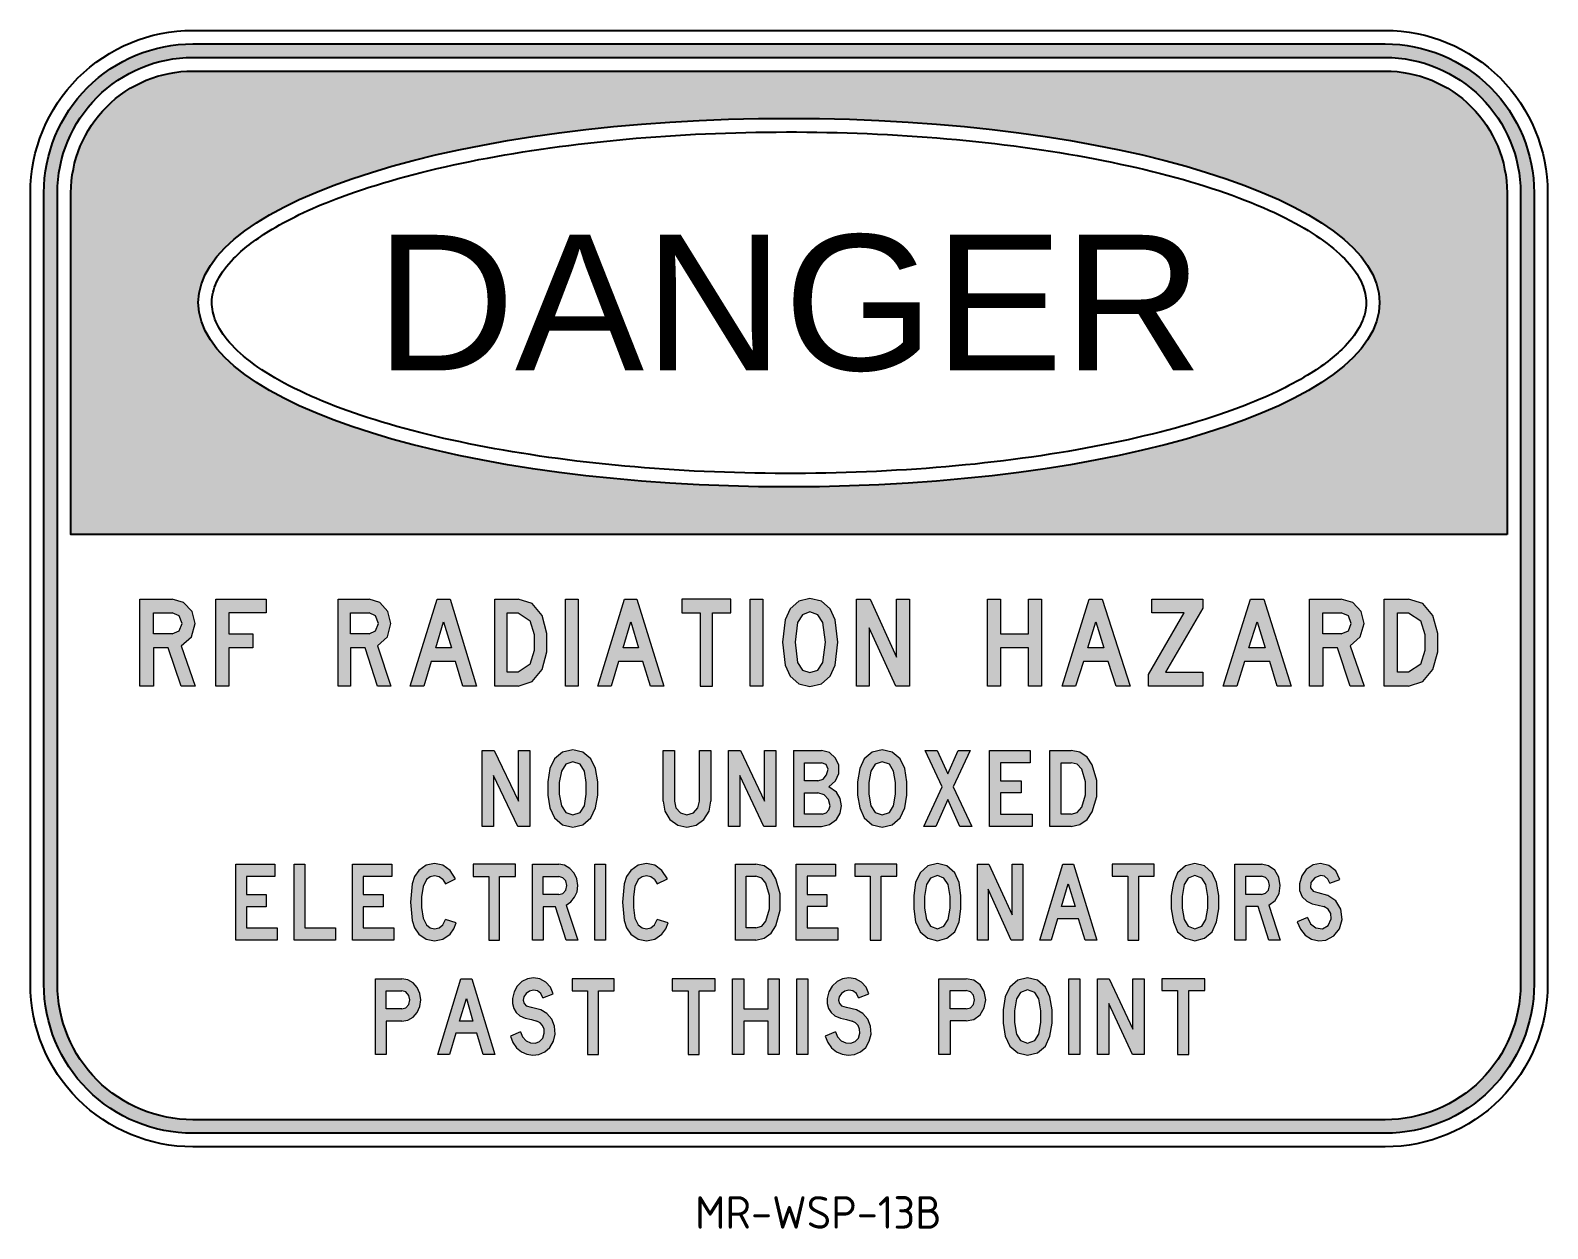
# Model space of a CAD drawing. Extents: x 117 to 257, y 154 to 264.
import ezdxf
from ezdxf.enums import TextEntityAlignment as Align

# ---------------------------------------------------------------- set-up
doc = ezdxf.new("R2010")
doc.units = 0
doc.layers.get('0').update_dxf_attribs({"linetype": 'CONTINUOUS'})
for name, color, linetype in [('L25', 1, 'CONTINUOUS'), ('L35', 3, 'CONTINUOUS'), ('T25', 1, 'CONTINUOUS')]:
    doc.layers.add(name, color=color, linetype=linetype)
doc.styles.add('ISO', font='iso3098b.shx')
doc.styles.add('SWISS721', font='swissko.ttf')

msp = doc.modelspace()

# ---------------------------------------------------------------- hatches: boundary and pattern name
at = {"layer": 'L25'}
h = msp.add_hatch(color=256, dxfattribs=at)
edge = h.paths.add_edge_path()
edge.add_line((242.05, 162.73), (132.05, 162.73))
edge.add_arc((132.05, 176.48), 13.75, 180, 270, ccw=False)
edge.add_line((118.3, 176.48), (118.3, 249.48))
edge.add_arc((132.05, 249.48), 13.75, 90, 180, ccw=False)
edge.add_line((132.05, 263.23), (242.05, 263.23))
edge.add_arc((242.05, 249.48), 13.75, 0, 90, ccw=False)
edge.add_line((255.8, 249.48), (255.8, 176.48))
edge.add_arc((242.05, 176.48), 13.75, 270, 360, ccw=False)
edge = h.paths.add_edge_path(flags=16)
edge.add_line((242.05, 163.98), (132.05, 163.98))
edge.add_arc((132.05, 176.48), 12.5, 180, 270, ccw=False)
edge.add_line((119.55, 176.48), (119.55, 249.48))
edge.add_arc((132.05, 249.48), 12.5, 90, 180, ccw=False)
edge.add_line((132.05, 261.98), (242.05, 261.98))
edge.add_arc((242.05, 249.48), 12.5, 0, 90, ccw=False)
edge.add_line((254.55, 249.48), (254.55, 176.48))
edge.add_arc((242.05, 176.48), 12.5, 270, 360, ccw=False)
h = msp.add_hatch(color=256, dxfattribs=at)
edge = h.paths.add_edge_path()
edge.add_ellipse((187.05, 239.36), major_axis=(54.5, 0), ratio=0.311927, start_angle=28.5596, end_angle=363.7431, ccw=False)
edge.add_line((234.92, 247.48), (251.01, 256.28))
edge.add_arc((242.05, 249.48), 11.25, 37.1713, 90)
edge.add_line((242.05, 260.73), (132.05, 260.73))
edge.add_arc((132.05, 249.48), 11.25, 90, 180)
edge.add_line((120.8, 249.48), (120.8, 217.98))
edge.add_line((120.8, 217.98), (253.3, 217.98))
edge.add_line((253.3, 217.98), (253.3, 246.63))
edge.add_line((253.3, 246.63), (241.43, 240.47))
edge = h.paths.add_edge_path(flags=17)
edge.add_arc((242.05, 249.48), 11.25, 0, 37.1713)
edge.add_line((251.01, 256.28), (234.92, 247.48))
edge.add_ellipse((187.05, 239.36), major_axis=(54.5, 0), ratio=0.311927, start_angle=3.7431, end_angle=28.5596, ccw=False)
edge.add_line((241.43, 240.47), (253.3, 246.63))
edge.add_line((253.3, 246.63), (253.3, 249.48))
h = msp.add_hatch(color=256, dxfattribs=at)
h.paths.add_polyline_path([(231, 207.52), (229.48, 207.52), (230.26, 209.91)], flags=16)
h.paths.add_polyline_path([(227.1, 203.99), (229.62, 212.02), (230.86, 212.02), (233.38, 203.99), (232.1, 203.99), (231.41, 206.24), (229.07, 206.24), (228.38, 203.99)])
h.paths.add_polyline_path([(220.54, 212.02), (225.22, 212.02), (225.22, 211.19), (221.78, 205.28), (225.22, 205.28), (225.22, 203.99), (220.22, 203.99), (220.22, 205.05), (223.52, 210.73), (220.54, 210.73)])
h.paths.add_polyline_path([(216.09, 207.52), (214.62, 207.52), (215.36, 209.91)], flags=16)
h.paths.add_polyline_path([(212.24, 203.99), (214.76, 212.02), (215.95, 212.02), (218.52, 203.99), (217.24, 203.99), (216.5, 206.24), (214.21, 206.24), (213.48, 203.99)])
h.paths.add_polyline_path([(205.36, 212.02), (206.55, 212.02), (206.55, 208.81), (209.16, 208.81), (209.16, 212.02), (210.36, 212.02), (210.36, 203.99), (209.16, 203.99), (209.16, 207.52), (206.55, 207.52), (206.55, 203.99), (205.36, 203.99)])
h.paths.add_polyline_path([(193.29, 212.02), (194.53, 212.02), (196.96, 206.65), (196.96, 212.02), (198.16, 212.02), (198.16, 203.99), (196.92, 203.99), (194.44, 209.36), (194.44, 203.99), (193.29, 203.99)])
h.paths.add_polyline_path([(183.48, 212.02), (184.63, 212.02), (184.63, 203.99), (183.48, 203.99)])
h.paths.add_polyline_path([(177.15, 212.02), (177.15, 210.73), (178.85, 210.73), (178.85, 203.99), (179.99, 203.99), (179.99, 210.73), (181.69, 210.73), (181.69, 212.02)])
h.paths.add_polyline_path([(173.16, 207.52), (171.74, 207.52), (172.47, 209.91)], flags=16)
h.paths.add_polyline_path([(169.4, 203.99), (171.88, 212.02), (173.02, 212.02), (175.5, 203.99), (174.26, 203.99), (173.57, 206.24), (171.33, 206.24), (170.64, 203.99)])
h.paths.add_polyline_path([(166.42, 212.02), (167.61, 212.02), (167.61, 203.99), (166.42, 203.99)])
h.paths.add_polyline_path([(155.92, 207.52), (154.45, 207.52), (155.18, 209.91)], flags=16)
h.paths.add_polyline_path([(152.11, 203.99), (154.59, 212.02), (155.78, 212.02), (158.21, 203.99), (156.97, 203.99), (156.28, 206.24), (154.03, 206.24), (153.35, 203.99)])
h.paths.add_polyline_path([(134.18, 212.02), (138.81, 212.02), (138.81, 210.73), (135.37, 210.73), (135.37, 208.81), (137.57, 208.81), (137.57, 207.52), (135.37, 207.52), (135.37, 203.99), (134.18, 203.99)])
h.paths.add_polyline_path([(245.35, 206.01), (244.2, 205.28), (243.2, 205.28), (243.2, 210.73), (244.2, 210.73), (245.35, 210), (245.76, 208.72), (245.76, 207.29)], flags=16)
h.paths.add_polyline_path([(244.2, 203.99), (241.96, 203.99), (241.96, 212.02), (244.2, 212.02), (245.53, 211.61), (246.45, 210.5), (246.91, 208.85), (246.91, 207.16), (246.45, 205.51), (245.53, 204.4)])
h.paths.add_polyline_path([(238.01, 208.81), (236.32, 208.81), (236.32, 210.73), (238.01, 210.73), (238.66, 210.46), (238.93, 209.77), (238.66, 209.08)], flags=16)
h.paths.add_polyline_path([(238.84, 207.71), (240.12, 203.99), (238.84, 203.99), (237.65, 207.52), (236.32, 207.52), (236.32, 203.99), (235.08, 203.99), (235.08, 212.02), (238.01, 212.02), (239.07, 211.7), (239.85, 210.87), (240.12, 209.77), (239.76, 208.53)])
h.paths.add_polyline_path([(188.98, 210.83), (188.3, 210.55), (187.84, 209.86), (187.61, 208.03), (187.84, 206.15), (188.3, 205.46), (188.98, 205.23), (189.72, 205.46), (190.18, 206.15), (190.41, 208.03), (190.18, 209.86), (189.72, 210.55)], flags=16)
h.paths.add_polyline_path([(188.98, 212.06), (187.97, 211.83), (187.15, 211.1), (186.69, 210.09), (186.46, 208.03), (186.69, 205.92), (187.15, 204.91), (187.97, 204.18), (188.98, 203.95), (190.04, 204.18), (190.86, 204.91), (191.32, 205.92), (191.55, 208.03), (191.32, 210.09), (190.86, 211.1), (190.04, 211.83)])
h.paths.add_polyline_path([(163.16, 206.01), (162.06, 205.28), (161.05, 205.28), (161.05, 210.73), (162.06, 210.73), (163.16, 210), (163.57, 208.72), (163.57, 207.29)], flags=16)
h.paths.add_polyline_path([(162.06, 203.99), (159.91, 203.99), (159.91, 212.02), (162.06, 212.02), (163.35, 211.61), (164.26, 210.5), (164.72, 208.85), (164.72, 207.16), (164.26, 205.51), (163.35, 204.4)])
h.paths.add_polyline_path([(148.3, 208.81), (146.6, 208.81), (146.6, 210.73), (148.3, 210.73), (148.9, 210.46), (149.17, 209.77), (148.9, 209.08)], flags=16)
h.paths.add_polyline_path([(149.08, 207.71), (150.32, 203.99), (149.08, 203.99), (147.93, 207.52), (146.6, 207.52), (146.6, 203.99), (145.46, 203.99), (145.46, 212.02), (148.3, 212.02), (149.31, 211.7), (150.04, 210.87), (150.32, 209.77), (150, 208.53)])
h.paths.add_polyline_path([(130.14, 208.81), (128.4, 208.81), (128.4, 210.73), (130.14, 210.73), (130.78, 210.46), (131.06, 209.77), (130.78, 209.08)], flags=16)
h.paths.add_polyline_path([(130.96, 207.71), (132.25, 203.99), (130.96, 203.99), (129.77, 207.52), (128.4, 207.52), (128.4, 203.99), (127.16, 203.99), (127.16, 212.02), (130.14, 212.02), (131.19, 211.7), (131.97, 210.87), (132.25, 209.77), (131.93, 208.53)])
h = msp.add_hatch(color=256, dxfattribs=at)
h.paths.add_polyline_path([(169.4, 195.16), (169.2, 196.37), (168.78, 197.28), (168.03, 197.89), (167.46, 198.03), (166.75, 198.03), (166.16, 197.89), (165.41, 197.28), (164.99, 196.37), (164.8, 195.16), (164.8, 193.93), (164.99, 192.74), (165.41, 191.84), (166.16, 191.2), (166.85, 191.04), (167.36, 191.04), (168.03, 191.2), (168.78, 191.84), (169.2, 192.74), (169.4, 193.93)])
h.paths.add_polyline_path([(165.85, 194.02), (165.85, 195.1), (166.05, 196.15), (166.45, 196.77), (167.11, 196.99), (167.77, 196.77), (168.17, 196.15), (168.34, 195.1), (168.34, 194.02), (168.17, 192.94), (167.77, 192.34), (167.11, 192.1), (166.45, 192.34), (166.05, 192.94)], flags=16)
h.paths.add_polyline_path([(163.14, 198.03), (162.09, 198.03), (162.09, 193.36), (159.85, 198.03), (158.74, 198.03), (158.74, 191.04), (159.77, 191.04), (159.77, 195.73), (162.02, 191.04), (163.14, 191.04)])
h = msp.add_hatch(color=256, dxfattribs=at)
h.paths.add_polyline_path([(181.47, 198.05), (182.57, 198.05), (184.79, 193.36), (184.79, 198.05), (185.83, 198.05), (185.83, 191.04), (184.73, 191.04), (182.5, 195.73), (182.5, 191.04), (181.47, 191.04)])
h.paths.add_polyline_path([(199.61, 198.05), (200.71, 198.05), (201.7, 195.89), (202.67, 198.05), (203.77, 198.05), (202.21, 194.7), (203.91, 191.04), (202.81, 191.04), (201.7, 193.51), (200.6, 191.04), (199.48, 191.04), (201.18, 194.7)])
h.paths.add_polyline_path([(205.54, 198.05), (209.3, 198.05), (209.3, 196.92), (206.57, 196.92), (206.57, 195.25), (208.47, 195.25), (208.47, 194.13), (206.57, 194.13), (206.57, 192.17), (209.5, 192.17), (209.5, 191.04), (205.54, 191.04)])
h.paths.add_polyline_path([(175.43, 193.36), (175.43, 198.05), (176.47, 198.05), (176.47, 193.36), (176.62, 192.74), (177.04, 192.28), (177.63, 192.1), (178.23, 192.28), (178.65, 192.74), (178.8, 193.36), (178.8, 198.05), (179.84, 198.05), (179.84, 193.36), (179.68, 192.45), (179.2, 191.68), (178.47, 191.15), (177.63, 190.98), (176.78, 191.15), (176.07, 191.68), (175.59, 192.45)])
h.paths.add_polyline_path([(195.65, 196.99), (195.01, 196.77), (194.61, 196.15), (194.42, 195.1), (194.42, 194.02), (194.61, 192.94), (195.01, 192.34), (195.65, 192.1), (196.31, 192.34), (196.68, 192.94), (196.88, 194.02), (196.88, 195.1), (196.68, 196.15), (196.31, 196.77)], flags=16)
h.paths.add_polyline_path([(195.65, 198.11), (194.72, 197.89), (194, 197.28), (193.58, 196.37), (193.38, 195.16), (193.38, 193.93), (193.58, 192.74), (194, 191.84), (194.72, 191.2), (195.65, 190.98), (196.57, 191.2), (197.32, 191.84), (197.74, 192.74), (197.92, 193.93), (197.92, 195.16), (197.74, 196.37), (197.32, 197.28), (196.57, 197.89)])
h.paths.add_polyline_path([(190.12, 192.17), (188.49, 192.17), (188.49, 194.13), (189.72, 194.13), (190.28, 193.97), (190.69, 193.53), (190.85, 192.94), (190.74, 192.56), (190.47, 192.28)], flags=16)
h.paths.add_polyline_path([(189.72, 195.25), (188.49, 195.25), (188.49, 196.92), (190.05, 196.92), (190.47, 196.75), (190.65, 196.31), (190.52, 195.8), (190.19, 195.4)], flags=16)
h.paths.add_polyline_path([(187.46, 198.05), (187.46, 191.04), (190.05, 191.04), (190.8, 191.22), (191.42, 191.68), (191.77, 192.25), (191.88, 192.94), (191.77, 193.62), (191.42, 194.19), (190.72, 194.7), (191.35, 195.25), (191.64, 195.93), (191.64, 196.68), (191.35, 197.34), (190.78, 197.87), (190.05, 198.05)])
h.paths.add_polyline_path([(213.09, 192.17), (212.17, 192.17), (212.17, 196.92), (213.09, 196.92), (213.64, 196.77), (214.06, 196.31), (214.41, 195.16), (214.41, 193.95), (214.06, 192.81), (213.64, 192.34)], flags=16)
h.paths.add_polyline_path([(213.09, 191.04), (211.13, 191.04), (211.13, 198.05), (213.09, 198.05), (213.88, 197.89), (214.57, 197.43), (215.03, 196.73), (215.45, 195.29), (215.45, 193.8), (215.03, 192.39), (214.57, 191.68), (213.88, 191.22)])
h = msp.add_hatch(color=256, dxfattribs=at)
h.paths.add_polyline_path([(169.12, 187.55), (170.13, 187.55), (170.13, 180.55), (169.12, 180.55)])
h.paths.add_polyline_path([(157.92, 187.55), (157.92, 186.43), (159.36, 186.43), (159.36, 180.55), (160.35, 180.55), (160.35, 186.43), (161.81, 186.43), (161.81, 187.55)])
h.paths.add_polyline_path([(173.89, 187.62), (173.12, 187.46), (172.45, 186.98), (172.05, 186.42), (171.83, 185.73), (171.68, 184.04), (171.83, 182.37), (172.05, 181.68), (172.45, 181.1), (173.12, 180.64), (173.89, 180.48), (174.66, 180.64), (175.33, 181.1), (175.68, 181.59), (175.89, 182.16), (174.9, 182.44), (174.65, 181.95), (174.3, 181.7), (173.89, 181.59), (173.49, 181.7), (173.13, 181.95), (172.82, 182.57), (172.69, 183.55), (172.69, 184.55), (172.82, 185.51), (173.13, 186.15), (173.49, 186.4), (173.89, 186.49), (174.3, 186.4), (174.65, 186.15), (174.9, 185.73), (175.83, 186.22), (175.33, 186.98), (174.66, 187.46)])
h.paths.add_polyline_path([(165.81, 184.75), (164.37, 184.75), (164.37, 186.43), (165.81, 186.43), (166.19, 186.31), (166.47, 186.02), (166.56, 185.59), (166.47, 185.17), (166.19, 184.86)], flags=16)
h.paths.add_polyline_path([(166.5, 183.78), (167.57, 180.55), (166.5, 180.55), (165.5, 183.63), (164.37, 183.63), (164.37, 180.55), (163.37, 180.55), (163.37, 187.55), (165.81, 187.55), (166.35, 187.46), (166.84, 187.17), (167.22, 186.74), (167.48, 186.19), (167.57, 185.59), (167.49, 185.02), (167.27, 184.5), (166.93, 184.07)])
h.paths.add_polyline_path([(154.34, 186.49), (153.94, 186.4), (153.6, 186.15), (153.29, 185.51), (153.14, 184.55), (153.14, 183.55), (153.29, 182.57), (153.6, 181.95), (153.94, 181.7), (154.34, 181.59), (154.76, 181.7), (155.1, 181.95), (155.35, 182.44), (156.35, 182.16), (156.14, 181.59), (155.78, 181.1), (155.11, 180.64), (154.34, 180.48), (153.57, 180.64), (152.9, 181.1), (152.5, 181.68), (152.28, 182.37), (152.13, 184.04), (152.28, 185.73), (152.5, 186.42), (152.9, 186.98), (153.57, 187.46), (154.34, 187.62), (155.11, 187.46), (155.78, 186.98), (156.29, 186.22), (155.35, 185.73), (155.1, 186.15), (154.76, 186.4)])
h = msp.add_hatch(color=256, dxfattribs=at)
h.paths.add_polyline_path([(146.77, 187.55), (150.39, 187.55), (150.39, 186.43), (147.77, 186.43), (147.77, 184.75), (149.59, 184.75), (149.59, 183.63), (147.77, 183.63), (147.77, 181.67), (150.59, 181.67), (150.59, 180.55), (146.77, 180.55)])
h.paths.add_polyline_path([(141.38, 187.55), (142.38, 187.55), (142.38, 181.67), (145.2, 181.67), (145.2, 180.55), (141.38, 180.55)])
h.paths.add_polyline_path([(136, 187.55), (139.62, 187.55), (139.62, 186.43), (136.99, 186.43), (136.99, 184.75), (138.82, 184.75), (138.82, 183.63), (136.99, 183.63), (136.99, 181.67), (139.81, 181.67), (139.81, 180.55), (136, 180.55)])
h.paths.add_polyline_path([(157.89, 173.08), (156.64, 173.08), (157.28, 175.17)], flags=16)
h.paths.add_polyline_path([(154.65, 169.99), (156.77, 176.99), (157.78, 176.99), (159.9, 169.99), (158.84, 169.99), (158.24, 171.96), (156.3, 171.96), (155.71, 169.99)])
h.paths.add_polyline_path([(187.76, 176.99), (188.79, 176.99), (188.79, 169.99), (187.76, 169.99)])
h.paths.add_polyline_path([(181.85, 176.99), (182.88, 176.99), (182.88, 174.2), (185.12, 174.2), (185.12, 176.99), (186.15, 176.99), (186.15, 169.99), (185.12, 169.99), (185.12, 173.08), (182.88, 173.08), (182.88, 169.99), (181.85, 169.99)])
h.paths.add_polyline_path([(176.28, 176.99), (176.28, 175.87), (177.75, 175.87), (177.75, 169.99), (178.77, 169.99), (178.77, 175.87), (180.24, 175.87), (180.24, 176.99)])
h.paths.add_polyline_path([(151.33, 174.2), (149.89, 174.2), (149.89, 175.87), (151.33, 175.87), (151.71, 175.77), (151.97, 175.45), (152.08, 175.03), (151.97, 174.62), (151.71, 174.3)], flags=16)
h.paths.add_polyline_path([(151.33, 173.08), (149.89, 173.08), (149.89, 169.99), (148.89, 169.99), (148.89, 176.99), (151.33, 176.99), (151.87, 176.9), (152.36, 176.62), (152.75, 176.19), (153, 175.63), (153.08, 175.03), (153, 174.42), (152.75, 173.88), (152.36, 173.45), (151.87, 173.17)])
h = msp.add_hatch(color=256, dxfattribs=at)
h.paths.add_polyline_path([(185.85, 186.22), (185.39, 186.93), (184.75, 187.39), (184.09, 187.54), (182.11, 187.54), (182.11, 180.56), (183.98, 180.56), (184.75, 180.72), (185.39, 181.18), (185.85, 181.88), (186.25, 183.31), (186.25, 184.81)])
h.paths.add_polyline_path([(185.25, 184.66), (185.25, 183.45), (184.9, 182.3), (184.53, 181.84), (183.98, 181.68), (183.1, 181.68), (183.1, 186.44), (183.98, 186.44), (184.53, 186.27), (184.9, 185.8)], flags=16)
h.paths.add_polyline_path([(190.54, 184.75), (188.73, 184.75), (188.73, 186.44), (191.35, 186.44), (191.35, 187.54), (187.72, 187.54), (187.72, 180.56), (191.55, 180.56), (191.55, 181.68), (188.73, 181.68), (188.73, 183.64), (190.54, 183.64)])
h.paths.add_polyline_path([(195.54, 186.44), (196.99, 186.44), (196.99, 187.54), (193.12, 187.54), (193.12, 186.44), (194.55, 186.44), (194.55, 180.56), (195.54, 180.56)])
h.paths.add_polyline_path([(202.92, 184.66), (202.74, 185.87), (202.34, 186.77), (201.62, 187.41), (201.11, 187.54), (200.36, 187.54), (199.85, 187.41), (199.15, 186.77), (198.73, 185.87), (198.56, 184.66), (198.56, 183.45), (198.73, 182.23), (199.15, 181.33), (199.85, 180.72), (200.57, 180.54), (200.9, 180.54), (201.62, 180.72), (202.34, 181.33), (202.74, 182.23), (202.92, 183.45)])
h.paths.add_polyline_path([(199.55, 184.59), (199.74, 185.67), (200.12, 186.27), (200.74, 186.51), (201.35, 186.27), (201.75, 185.67), (201.92, 184.59), (201.92, 183.51), (201.75, 182.46), (201.35, 181.84), (200.74, 181.6), (200.12, 181.84), (199.74, 182.46), (199.55, 183.51)], flags=16)
h.paths.add_polyline_path([(205.5, 187.54), (204.44, 187.54), (204.44, 180.56), (205.43, 180.56), (205.43, 185.25), (207.56, 180.56), (208.62, 180.56), (208.62, 187.54), (207.63, 187.54), (207.63, 182.87)])
h = msp.add_hatch(color=256, dxfattribs=at)
h.paths.add_polyline_path([(213.32, 187.54), (212.31, 187.54), (210.18, 180.56), (211.24, 180.56), (211.83, 182.52), (213.77, 182.52), (214.37, 180.56), (215.45, 180.56)])
h.paths.add_polyline_path([(212.8, 185.74), (213.44, 183.64), (212.19, 183.64)], flags=16)
h.paths.add_polyline_path([(220.75, 187.54), (216.88, 187.54), (216.88, 186.44), (218.31, 186.44), (218.31, 180.56), (219.32, 180.56), (219.32, 186.44), (220.75, 186.44)])
h.paths.add_polyline_path([(226.1, 186.77), (225.4, 187.41), (224.88, 187.54), (224.13, 187.54), (223.62, 187.41), (222.91, 186.77), (222.52, 185.87), (222.32, 184.66), (222.32, 183.45), (222.52, 182.23), (222.91, 181.33), (223.62, 180.72), (224.33, 180.54), (224.67, 180.54), (225.4, 180.72), (226.1, 181.33), (226.5, 182.23), (226.7, 183.45), (226.7, 184.66), (226.5, 185.87)])
h.paths.add_polyline_path([(224.5, 186.51), (225.14, 186.27), (225.51, 185.67), (225.69, 184.59), (225.69, 183.51), (225.51, 182.46), (225.14, 181.84), (224.5, 181.6), (223.88, 181.84), (223.51, 182.46), (223.33, 183.51), (223.33, 184.59), (223.51, 185.67), (223.88, 186.27)], flags=16)
h.paths.add_polyline_path([(232.25, 186.35), (231.87, 186.99), (231.3, 187.41), (230.76, 187.54), (228.2, 187.54), (228.2, 180.56), (229.21, 180.56), (229.21, 183.64), (230.33, 183.64), (231.32, 180.56), (232.38, 180.56), (231.32, 183.78), (231.9, 184.22), (232.27, 184.86), (232.38, 185.6)])
h.paths.add_polyline_path([(229.21, 186.44), (230.64, 186.44), (231.02, 186.33), (231.28, 186.02), (231.39, 185.6), (231.28, 185.16), (231.02, 184.88), (230.64, 184.75), (229.21, 184.75)], flags=16)
h.paths.add_polyline_path([(235.18, 185.38), (235.2, 185.87), (235.57, 186.31), (236.08, 186.51), (236.46, 186.44), (236.76, 186.18), (236.96, 185.8), (237.89, 186.15), (237.51, 186.95), (236.87, 187.45), (236.5, 187.54), (235.6, 187.54), (235.4, 187.5), (234.78, 187.08), (234.36, 186.49), (234.14, 185.74), (234.16, 185.12), (234.41, 184.55), (234.83, 184.13), (235.33, 183.91), (235.88, 183.78), (236.39, 183.64), (236.79, 183.4), (237.03, 183.01), (237.07, 182.52), (236.81, 181.9), (236.28, 181.6), (235.66, 181.68), (235.18, 182.06), (234.89, 182.65), (233.94, 182.23), (234.25, 181.57), (234.69, 181.02), (235.27, 180.65), (235.75, 180.54), (236.35, 180.54), (236.59, 180.56), (237.31, 180.94), (237.84, 181.6), (238.08, 182.46), (237.97, 183.4), (237.51, 184.19), (236.76, 184.68), (235.88, 184.9), (235.46, 185.03)])
h = msp.add_hatch(color=256, dxfattribs=at)
h.paths.add_polyline_path([(164.34, 175.24), (165.28, 175.6), (165.03, 176.2), (164.61, 176.68), (164.07, 176.98), (163.47, 177.06), (162.92, 176.98), (162.4, 176.72), (161.98, 176.31), (161.68, 175.78), (161.53, 175.17), (161.53, 174.7), (161.65, 174.25), (161.89, 173.87), (162.22, 173.56), (162.72, 173.35), (163.29, 173.22), (163.78, 173.08), (164.08, 172.93), (164.32, 172.67), (164.45, 172.33), (164.47, 171.96), (164.33, 171.52), (164.04, 171.2), (163.66, 171.05), (163.21, 171.07), (162.79, 171.27), (162.47, 171.63), (162.29, 172.1), (161.34, 171.68), (161.57, 171.11), (161.92, 170.62), (162.36, 170.26), (162.87, 170.02), (163.42, 169.93), (163.97, 169.99), (164.53, 170.24), (164.99, 170.66), (165.32, 171.23), (165.48, 171.89), (165.42, 172.6), (165.17, 173.26), (164.72, 173.79), (164.16, 174.12), (163.29, 174.33), (162.84, 174.47), (162.62, 174.69), (162.52, 175), (162.59, 175.32), (162.81, 175.63), (163.12, 175.85), (163.47, 175.94), (163.85, 175.87), (164.16, 175.62)])
h.paths.add_polyline_path([(193.47, 175.24), (194.43, 175.6), (194.17, 176.2), (193.73, 176.68), (193.18, 176.98), (192.57, 177.06), (192, 176.98), (191.48, 176.72), (191.04, 176.31), (190.74, 175.78), (190.58, 175.17), (190.58, 174.7), (190.71, 174.25), (190.95, 173.87), (191.28, 173.56), (191.79, 173.35), (192.37, 173.22), (192.89, 173.08), (193.2, 172.93), (193.44, 172.67), (193.57, 172.33), (193.6, 171.96), (193.46, 171.52), (193.15, 171.2), (192.76, 171.05), (192.3, 171.07), (191.87, 171.27), (191.54, 171.63), (191.35, 172.1), (190.38, 171.68), (190.62, 171.11), (190.98, 170.62), (191.42, 170.26), (191.95, 170.02), (192.52, 169.93), (193.09, 169.99), (193.65, 170.24), (194.13, 170.66), (194.46, 171.23), (194.62, 171.89), (194.58, 172.6), (194.31, 173.26), (193.86, 173.79), (193.27, 174.12), (192.37, 174.33), (191.93, 174.47), (191.7, 174.69), (191.61, 175), (191.68, 175.32), (191.9, 175.63), (192.2, 175.85), (192.57, 175.94), (192.95, 175.87), (193.28, 175.62)])
msp.add_hatch(color=256, dxfattribs=at).paths.add_polyline_path([(169.47, 175.87), (170.9, 175.87), (170.9, 176.99), (167.03, 176.99), (167.03, 175.87), (168.47, 175.87), (168.47, 169.99), (169.47, 169.99)])
h = msp.add_hatch(color=256, dxfattribs=at)
h.paths.add_polyline_path([(215.51, 176.99), (216.59, 176.99), (218.79, 172.33), (218.79, 176.99), (219.83, 176.99), (219.83, 170.01), (218.73, 170.01), (216.55, 174.7), (216.55, 170.01), (215.51, 170.01)])
h.paths.add_polyline_path([(212.87, 176.99), (213.9, 176.99), (213.9, 170.01), (212.87, 170.01)])
h.paths.add_polyline_path([(221.44, 176.99), (221.44, 175.89), (222.91, 175.89), (222.91, 170.01), (223.95, 170.01), (223.95, 175.89), (225.42, 175.89), (225.42, 176.99)])
h.paths.add_polyline_path([(209.06, 175.96), (208.42, 175.72), (208.05, 175.12), (207.85, 174.04), (207.85, 172.96), (208.05, 171.88), (208.42, 171.29), (209.06, 171.05), (209.72, 171.29), (210.09, 171.88), (210.29, 172.96), (210.29, 174.04), (210.09, 175.12), (209.72, 175.72)], flags=16)
h.paths.add_polyline_path([(209.06, 177.08), (208.16, 176.86), (207.43, 176.22), (207.01, 175.32), (206.81, 174.11), (206.81, 172.9), (207.01, 171.69), (207.43, 170.78), (208.16, 170.14), (209.06, 169.95), (209.98, 170.14), (210.71, 170.78), (211.13, 171.69), (211.33, 172.9), (211.33, 174.11), (211.13, 175.32), (210.71, 176.22), (209.98, 176.86)])
h.paths.add_polyline_path([(203.4, 174.2), (201.92, 174.2), (201.92, 175.89), (203.4, 175.89), (203.8, 175.78), (204.08, 175.47), (204.17, 175.03), (204.08, 174.62), (203.8, 174.31)], flags=16)
h.paths.add_polyline_path([(203.4, 173.1), (201.92, 173.1), (201.92, 170.01), (200.89, 170.01), (200.89, 176.99), (203.4, 176.99), (204.1, 176.86), (204.68, 176.44), (205.07, 175.8), (205.21, 175.03), (205.07, 174.29), (204.68, 173.65), (204.1, 173.23)])

# ---------------------------------------------------------------- linework, layer by layer
at = {"color": 3, "lineweight": 0}
for points in [[(130.96, 207.71), (132.25, 203.99), (130.96, 203.99), (129.77, 207.52), (128.4, 207.52), (128.4, 203.99), (127.16, 203.99), (127.16, 212.02)], [(127.16, 212.02), (130.14, 212.02)], [(132.25, 209.77), (131.97, 210.87), (131.19, 211.7), (130.14, 212.02)], [(134.18, 212.02), (138.81, 212.02), (138.81, 210.73), (135.37, 210.73), (135.37, 208.81), (137.57, 208.81), (137.57, 207.52), (135.37, 207.52), (135.37, 203.99), (134.18, 203.99), (134.18, 212.02), (134.18, 212.02)], [(149.08, 207.71), (150.32, 203.99), (149.08, 203.99), (147.93, 207.52), (146.6, 207.52), (146.6, 203.99), (145.46, 203.99), (145.46, 212.02)], [(145.46, 212.02), (148.3, 212.02)], [(150.32, 209.77), (150.04, 210.87), (149.31, 211.7), (148.3, 212.02)], [(152.11, 203.99), (154.59, 212.02), (155.78, 212.02), (158.21, 203.99), (156.97, 203.99), (156.28, 206.24), (154.03, 206.24), (153.35, 203.99), (152.11, 203.99), (152.11, 203.99)], [(162.06, 203.99), (159.91, 203.99), (159.91, 212.02)], [(159.91, 212.02), (162.06, 212.02)], [(164.26, 210.5), (163.35, 211.61), (162.06, 212.02)], [(166.42, 212.02), (167.61, 212.02), (167.61, 203.99), (166.42, 203.99), (166.42, 212.02), (166.42, 212.02)], [(169.4, 203.99), (171.88, 212.02), (173.02, 212.02), (175.5, 203.99), (174.26, 203.99), (173.57, 206.24), (171.33, 206.24), (170.64, 203.99), (169.4, 203.99), (169.4, 203.99)], [(177.15, 212.02), (177.15, 210.73), (178.85, 210.73), (178.85, 203.99), (179.99, 203.99), (179.99, 210.73), (181.69, 210.73), (181.69, 212.02), (177.15, 212.02), (177.15, 212.02)], [(183.48, 212.02), (184.63, 212.02), (184.63, 203.99), (183.48, 203.99), (183.48, 212.02), (183.48, 212.02)], [(188.98, 212.06), (187.97, 211.83), (187.15, 211.1), (186.69, 210.09)], [(191.32, 210.09), (190.86, 211.1), (190.04, 211.83), (188.98, 212.06)], [(193.29, 212.02), (194.53, 212.02), (196.96, 206.65), (196.96, 212.02), (198.16, 212.02), (198.16, 203.99), (196.92, 203.99), (194.44, 209.36), (194.44, 203.99), (193.29, 203.99), (193.29, 212.02), (193.29, 212.02)], [(205.36, 212.02), (206.55, 212.02), (206.55, 208.81), (209.16, 208.81), (209.16, 212.02), (210.36, 212.02), (210.36, 203.99), (209.16, 203.99), (209.16, 207.52), (206.55, 207.52), (206.55, 203.99), (205.36, 203.99), (205.36, 212.02), (205.36, 212.02)], [(212.24, 203.99), (214.76, 212.02), (215.95, 212.02), (218.52, 203.99), (217.24, 203.99), (216.5, 206.24), (214.21, 206.24), (213.48, 203.99), (212.24, 203.99), (212.24, 203.99)], [(220.54, 212.02), (225.22, 212.02), (225.22, 211.19), (221.78, 205.28), (225.22, 205.28), (225.22, 203.99), (220.22, 203.99), (220.22, 205.05), (223.52, 210.73), (220.54, 210.73), (220.54, 212.02), (220.54, 212.02)], [(227.1, 203.99), (229.62, 212.02), (230.86, 212.02), (233.38, 203.99), (232.1, 203.99), (231.41, 206.24), (229.07, 206.24), (228.38, 203.99), (227.1, 203.99), (227.1, 203.99)], [(238.84, 207.71), (240.12, 203.99), (238.84, 203.99), (237.65, 207.52), (236.32, 207.52), (236.32, 203.99), (235.08, 203.99), (235.08, 212.02)], [(235.08, 212.02), (238.01, 212.02)], [(240.12, 209.77), (239.85, 210.87), (239.07, 211.7), (238.01, 212.02)], [(244.2, 203.99), (241.96, 203.99), (241.96, 212.02)], [(241.96, 212.02), (244.2, 212.02)], [(246.45, 210.5), (245.53, 211.61), (244.2, 212.02)], [(130.14, 208.81), (128.4, 208.81), (128.4, 210.73)], [(128.4, 210.73), (130.14, 210.73)], [(131.06, 209.77), (130.78, 210.46), (130.14, 210.73)], [(148.3, 208.81), (146.6, 208.81), (146.6, 210.73)], [(146.6, 210.73), (148.3, 210.73)], [(149.17, 209.77), (148.9, 210.46), (148.3, 210.73)], [(163.16, 206.01), (162.06, 205.28), (161.05, 205.28), (161.05, 210.73)], [(161.05, 210.73), (162.06, 210.73), (163.16, 210)], [(164.26, 205.51), (164.72, 207.16), (164.72, 208.85), (164.26, 210.5)], [(186.69, 210.09), (186.46, 208.03), (186.69, 205.92)], [(188.98, 210.83), (188.3, 210.55), (187.84, 209.86)], [(190.18, 209.86), (189.72, 210.55), (188.98, 210.83)], [(191.32, 205.92), (191.55, 208.03), (191.32, 210.09)], [(238.01, 208.81), (236.32, 208.81), (236.32, 210.73)], [(236.32, 210.73), (238.01, 210.73)], [(238.93, 209.77), (238.66, 210.46), (238.01, 210.73)], [(245.35, 206.01), (244.2, 205.28), (243.2, 205.28), (243.2, 210.73)], [(243.2, 210.73), (244.2, 210.73), (245.35, 210)], [(246.45, 205.51), (246.91, 207.16), (246.91, 208.85), (246.45, 210.5)], [(130.14, 208.81), (130.78, 209.08), (131.06, 209.77)], [(130.96, 207.71), (131.93, 208.53), (132.25, 209.77)], [(148.3, 208.81), (148.9, 209.08), (149.17, 209.77)], [(149.08, 207.71), (150, 208.53), (150.32, 209.77)], [(155.92, 207.52), (154.45, 207.52), (155.18, 209.91), (155.92, 207.52), (155.92, 207.52)], [(163.16, 206.01), (163.57, 207.29), (163.57, 208.72), (163.16, 210)], [(173.16, 207.52), (171.74, 207.52), (172.47, 209.91), (173.16, 207.52), (173.16, 207.52)], [(187.84, 209.86), (187.61, 208.03), (187.84, 206.15)], [(190.18, 206.15), (190.41, 208.03), (190.18, 209.86)], [(216.09, 207.52), (214.62, 207.52), (215.36, 209.91), (216.09, 207.52), (216.09, 207.52)], [(231, 207.52), (229.48, 207.52), (230.26, 209.91), (231, 207.52), (231, 207.52)], [(238.01, 208.81), (238.66, 209.08), (238.93, 209.77)], [(238.84, 207.71), (239.76, 208.53), (240.12, 209.77)], [(245.35, 206.01), (245.76, 207.29), (245.76, 208.72), (245.35, 210)], [(186.69, 205.92), (187.15, 204.91), (187.97, 204.18), (188.98, 203.95)], [(187.84, 206.15), (188.3, 205.46), (188.98, 205.23)], [(188.98, 205.23), (189.72, 205.46), (190.18, 206.15)], [(188.98, 203.95), (190.04, 204.18), (190.86, 204.91), (191.32, 205.92)], [(162.06, 203.99), (163.35, 204.4), (164.26, 205.51)], [(244.2, 203.99), (245.53, 204.4), (246.45, 205.51)], [(158.74, 198.05), (159.84, 198.05), (162.09, 193.36), (162.09, 198.05), (163.14, 198.05), (163.14, 191.04), (162.02, 191.04), (159.77, 195.73), (159.77, 191.04), (158.74, 191.04), (158.74, 198.05), (158.74, 198.05)], [(167.11, 198.11), (166.16, 197.89), (165.41, 197.28), (164.99, 196.37)], [(169.2, 196.37), (168.78, 197.28), (168.03, 197.89), (167.11, 198.11)], [(175.43, 193.36), (175.43, 198.05)], [(175.43, 198.05), (176.47, 198.05), (176.47, 193.36), (176.62, 192.74), (177.04, 192.28), (177.63, 192.1), (178.23, 192.28), (178.65, 192.74), (178.8, 193.36), (178.8, 198.05), (179.84, 198.05), (179.84, 193.36)], [(181.47, 198.05), (182.57, 198.05), (184.79, 193.36), (184.79, 198.05), (185.83, 198.05), (185.83, 191.04), (184.73, 191.04), (182.5, 195.73), (182.5, 191.04), (181.47, 191.04), (181.47, 198.05), (181.47, 198.05)], [(187.46, 198.05), (187.46, 191.04), (190.05, 191.04), (190.8, 191.22), (191.42, 191.68), (191.77, 192.25), (191.88, 192.94), (191.77, 193.62), (191.42, 194.19), (190.72, 194.7)], [(187.46, 198.05), (190.05, 198.05)], [(191.35, 197.34), (190.78, 197.87), (190.05, 198.05)], [(195.65, 198.11), (194.72, 197.89), (194, 197.28), (193.58, 196.37)], [(197.74, 196.37), (197.32, 197.28), (196.57, 197.89), (195.65, 198.11)], [(199.61, 198.05), (200.71, 198.05), (201.7, 195.89), (202.67, 198.05), (203.77, 198.05), (202.21, 194.7), (203.91, 191.04), (202.81, 191.04), (201.7, 193.51), (200.6, 191.04), (199.48, 191.04), (201.18, 194.7), (199.61, 198.05), (199.61, 198.05)], [(205.54, 198.05), (209.3, 198.05), (209.3, 196.92), (206.57, 196.92), (206.57, 195.25), (208.47, 195.25), (208.47, 194.13), (206.57, 194.13), (206.57, 192.17), (209.5, 192.17), (209.5, 191.04), (205.54, 191.04), (205.54, 198.05), (205.54, 198.05)], [(213.09, 191.04), (211.13, 191.04), (211.13, 198.05)], [(211.13, 198.05), (213.09, 198.05)], [(215.03, 196.73), (214.57, 197.43), (213.88, 197.89), (213.09, 198.05)], [(164.99, 196.37), (164.8, 195.16), (164.8, 193.93), (164.99, 192.74)], [(166.05, 196.15), (165.85, 195.1), (165.85, 194.02), (166.05, 192.94)], [(167.11, 196.99), (166.45, 196.77), (166.05, 196.15)], [(168.17, 196.15), (167.77, 196.77), (167.11, 196.99)], [(168.17, 192.94), (168.34, 194.02), (168.34, 195.1), (168.17, 196.15)], [(169.2, 192.74), (169.4, 193.93), (169.4, 195.16), (169.2, 196.37)], [(189.72, 195.25), (188.49, 195.25), (188.49, 196.92)], [(188.49, 196.92), (190.05, 196.92)], [(189.72, 195.25), (190.19, 195.4), (190.52, 195.8), (190.65, 196.31)], [(190.65, 196.31), (190.47, 196.75), (190.05, 196.92)], [(191.35, 195.25), (191.64, 195.93), (191.64, 196.68), (191.35, 197.34)], [(193.58, 196.37), (193.38, 195.16), (193.38, 193.93), (193.58, 192.74)], [(194.61, 196.15), (194.42, 195.1), (194.42, 194.02), (194.61, 192.94)], [(195.65, 196.99), (195.01, 196.77), (194.61, 196.15)], [(196.68, 196.15), (196.31, 196.77), (195.65, 196.99)], [(196.68, 192.94), (196.88, 194.02), (196.88, 195.1), (196.68, 196.15)], [(197.74, 192.74), (197.92, 193.93), (197.92, 195.16), (197.74, 196.37)], [(213.09, 192.17), (212.17, 192.17), (212.17, 196.92)], [(212.17, 196.92), (213.09, 196.92)], [(214.06, 196.31), (213.64, 196.77), (213.09, 196.92)], [(214.06, 192.81), (214.41, 193.95), (214.41, 195.16), (214.06, 196.31)], [(215.03, 192.39), (215.45, 193.8), (215.45, 195.29), (215.03, 196.73)], [(190.72, 194.7), (191.35, 195.25)], [(175.43, 193.36), (175.59, 192.45), (176.07, 191.68), (176.78, 191.15), (177.63, 190.98)], [(177.63, 190.98), (178.47, 191.15), (179.2, 191.68), (179.68, 192.45), (179.84, 193.36)], [(190.12, 192.17), (188.49, 192.17), (188.49, 194.13)], [(188.49, 194.13), (189.72, 194.13)], [(190.85, 192.94), (190.69, 193.53), (190.28, 193.97), (189.72, 194.13)], [(164.99, 192.74), (165.41, 191.84), (166.16, 191.2), (167.11, 190.98)], [(166.05, 192.94), (166.45, 192.34), (167.11, 192.1)], [(167.11, 192.1), (167.77, 192.34), (168.17, 192.94)], [(167.11, 190.98), (168.03, 191.2), (168.78, 191.84), (169.2, 192.74)], [(190.12, 192.17), (190.47, 192.28), (190.74, 192.56), (190.85, 192.94)], [(193.58, 192.74), (194, 191.84), (194.72, 191.2), (195.65, 190.98)], [(194.61, 192.94), (195.01, 192.34), (195.65, 192.1)], [(195.65, 192.1), (196.31, 192.34), (196.68, 192.94)], [(195.65, 190.98), (196.57, 191.2), (197.32, 191.84), (197.74, 192.74)], [(213.09, 192.17), (213.64, 192.34), (214.06, 192.81)], [(213.09, 191.04), (213.88, 191.22), (214.57, 191.68), (215.03, 192.39)], [(154.34, 187.62), (153.57, 187.46), (152.9, 186.98), (152.5, 186.42), (152.28, 185.73), (152.13, 184.04), (152.28, 182.37), (152.5, 181.68), (152.9, 181.1), (153.57, 180.64), (154.34, 180.48), (155.11, 180.64), (155.78, 181.1), (156.14, 181.59), (156.35, 182.16), (155.35, 182.44)], [(155.78, 186.98), (155.11, 187.46), (154.34, 187.62)], [(173.89, 187.62), (173.12, 187.46), (172.45, 186.98), (172.05, 186.42), (171.83, 185.73), (171.68, 184.04), (171.83, 182.37), (172.05, 181.68), (172.45, 181.1), (173.12, 180.64), (173.89, 180.48), (174.66, 180.64), (175.33, 181.1), (175.68, 181.59), (175.89, 182.16), (174.9, 182.44)], [(175.33, 186.98), (174.66, 187.46), (173.89, 187.62)], [(200.74, 187.63), (199.85, 187.41), (199.15, 186.77), (198.73, 185.87)], [(202.74, 185.87), (202.34, 186.77), (201.62, 187.41), (200.74, 187.63)], [(224.5, 187.63), (223.62, 187.41), (222.91, 186.77), (222.52, 185.87)], [(226.5, 185.87), (226.1, 186.77), (225.4, 187.41), (224.5, 187.63)], [(236.08, 187.63), (235.4, 187.5), (234.78, 187.08), (234.36, 186.49), (234.14, 185.74), (234.16, 185.12), (234.41, 184.55), (234.83, 184.13), (235.33, 183.91), (235.88, 183.78), (236.39, 183.64)], [(236.96, 185.8), (237.89, 186.15), (237.51, 186.95), (236.87, 187.45), (236.08, 187.63)], [(136, 187.55), (139.62, 187.55), (139.62, 186.43), (136.99, 186.43), (136.99, 184.75), (138.82, 184.75), (138.82, 183.63), (136.99, 183.63), (136.99, 181.67), (139.81, 181.67), (139.81, 180.55), (136, 180.55), (136, 187.55), (136, 187.55)], [(141.38, 187.55), (142.38, 187.55), (142.38, 181.67), (145.2, 181.67), (145.2, 180.55), (141.38, 180.55), (141.38, 187.55), (141.38, 187.55)], [(146.77, 187.55), (150.39, 187.55), (150.39, 186.43), (147.77, 186.43), (147.77, 184.75), (149.59, 184.75), (149.59, 183.63), (147.77, 183.63), (147.77, 181.67), (150.59, 181.67), (150.59, 180.55), (146.77, 180.55), (146.77, 187.55), (146.77, 187.55)], [(154.34, 186.49), (153.94, 186.4), (153.6, 186.15), (153.29, 185.51), (153.14, 184.55), (153.14, 183.55), (153.29, 182.57), (153.6, 181.95), (153.94, 181.7), (154.34, 181.59), (154.76, 181.7), (155.1, 181.95), (155.35, 182.44)], [(155.1, 186.15), (154.76, 186.4), (154.34, 186.49)], [(155.1, 186.15), (155.35, 185.73), (156.29, 186.22)], [(156.29, 186.22), (155.78, 186.98)], [(157.92, 187.55), (157.92, 186.43), (159.36, 186.43), (159.36, 180.55), (160.35, 180.55), (160.35, 186.43), (161.81, 186.43), (161.81, 187.55), (157.92, 187.55), (157.92, 187.55)], [(166.5, 183.78), (167.57, 180.55), (166.5, 180.55), (165.5, 183.63), (164.37, 183.63), (164.37, 180.55), (163.37, 180.55), (163.37, 187.55)], [(163.37, 187.55), (165.81, 187.55)], [(165.81, 184.75), (164.37, 184.75), (164.37, 186.43)], [(164.37, 186.43), (165.81, 186.43)], [(167.57, 185.59), (167.48, 186.19), (167.22, 186.74), (166.84, 187.17), (166.35, 187.46), (165.81, 187.55)], [(166.56, 185.59), (166.47, 186.02), (166.19, 186.31), (165.81, 186.43)], [(169.12, 187.55), (170.13, 187.55), (170.13, 180.55), (169.12, 180.55), (169.12, 187.55), (169.12, 187.55)], [(173.89, 186.49), (173.49, 186.4), (173.13, 186.15), (172.82, 185.51), (172.69, 184.55), (172.69, 183.55), (172.82, 182.57), (173.13, 181.95), (173.49, 181.7), (173.89, 181.59), (174.3, 181.7), (174.65, 181.95), (174.9, 182.44)], [(174.65, 186.15), (174.3, 186.4), (173.89, 186.49)], [(174.65, 186.15), (174.9, 185.73), (175.83, 186.22)], [(175.83, 186.22), (175.33, 186.98)], [(183.98, 180.56), (182.11, 180.56), (182.11, 187.56)], [(182.11, 187.56), (183.98, 187.56)], [(183.98, 181.68), (183.1, 181.68), (183.1, 186.44)], [(183.1, 186.44), (183.98, 186.44)], [(185.85, 186.22), (185.39, 186.93), (184.75, 187.39), (183.98, 187.56)], [(184.9, 185.8), (184.53, 186.27), (183.98, 186.44)], [(185.85, 181.88), (186.25, 183.31), (186.25, 184.81), (185.85, 186.22)], [(187.72, 187.56), (191.35, 187.56), (191.35, 186.44), (188.73, 186.44), (188.73, 184.75), (190.54, 184.75), (190.54, 183.64), (188.73, 183.64), (188.73, 181.68), (191.55, 181.68), (191.55, 180.56), (187.72, 180.56), (187.72, 187.56), (187.72, 187.56)], [(193.12, 187.56), (193.12, 186.44), (194.55, 186.44), (194.55, 180.56), (195.54, 180.56), (195.54, 186.44), (196.99, 186.44), (196.99, 187.56), (193.12, 187.56), (193.12, 187.56)], [(200.74, 186.51), (200.12, 186.27), (199.74, 185.67)], [(201.75, 185.67), (201.35, 186.27), (200.74, 186.51)], [(204.44, 187.56), (205.49, 187.56), (207.63, 182.87), (207.63, 187.56), (208.62, 187.56), (208.62, 180.56), (207.56, 180.56), (205.43, 185.25), (205.43, 180.56), (204.44, 180.56), (204.44, 187.56), (204.44, 187.56)], [(210.18, 180.56), (212.32, 187.56), (213.31, 187.56), (215.45, 180.56), (214.37, 180.56), (213.77, 182.52), (211.83, 182.52), (211.24, 180.56), (210.18, 180.56), (210.18, 180.56)], [(216.88, 187.56), (216.88, 186.44), (218.31, 186.44), (218.31, 180.56), (219.32, 180.56), (219.32, 186.44), (220.75, 186.44), (220.75, 187.56), (216.88, 187.56), (216.88, 187.56)], [(224.5, 186.51), (223.88, 186.27), (223.51, 185.67)], [(225.51, 185.67), (225.14, 186.27), (224.5, 186.51)], [(231.32, 183.78), (232.38, 180.56), (231.32, 180.56), (230.33, 183.64), (229.21, 183.64), (229.21, 180.56), (228.2, 180.56), (228.2, 187.56)], [(228.2, 187.56), (230.64, 187.56)], [(230.64, 184.75), (229.21, 184.75), (229.21, 186.44)], [(229.21, 186.44), (230.64, 186.44)], [(232.38, 185.6), (232.25, 186.35), (231.87, 186.99), (231.3, 187.41), (230.64, 187.56)], [(231.39, 185.6), (231.28, 186.02), (231.02, 186.33), (230.64, 186.44)], [(236.08, 186.51), (235.57, 186.31), (235.2, 185.87)], [(236.96, 185.8), (236.76, 186.18), (236.46, 186.44), (236.08, 186.51)], [(165.81, 184.75), (166.19, 184.86), (166.47, 185.17), (166.56, 185.59)], [(166.5, 183.78), (166.93, 184.07), (167.27, 184.5), (167.49, 185.02), (167.57, 185.59)], [(184.9, 182.3), (185.25, 183.45), (185.25, 184.66), (184.9, 185.8)], [(198.73, 185.87), (198.56, 184.66), (198.56, 183.45), (198.73, 182.23)], [(199.74, 185.67), (199.55, 184.59), (199.55, 183.51), (199.74, 182.46)], [(201.75, 182.46), (201.92, 183.51), (201.92, 184.59), (201.75, 185.67)], [(202.74, 182.23), (202.92, 183.45), (202.92, 184.66), (202.74, 185.87)], [(213.44, 183.64), (212.19, 183.64), (212.8, 185.74), (213.44, 183.64), (213.44, 183.64)], [(222.52, 185.87), (222.32, 184.66), (222.32, 183.45), (222.52, 182.23)], [(223.51, 185.67), (223.33, 184.59), (223.33, 183.51), (223.51, 182.46)], [(225.51, 182.46), (225.69, 183.51), (225.69, 184.59), (225.51, 185.67)], [(226.5, 182.23), (226.7, 183.45), (226.7, 184.66), (226.5, 185.87)], [(230.64, 184.75), (231.02, 184.88), (231.28, 185.16), (231.39, 185.6)], [(231.32, 183.78), (231.9, 184.22), (232.27, 184.86), (232.38, 185.6)], [(234.89, 182.65), (233.94, 182.23), (234.25, 181.57), (234.69, 181.02), (235.27, 180.65), (235.93, 180.5), (236.59, 180.56), (237.31, 180.94), (237.84, 181.6), (238.08, 182.46), (237.97, 183.4), (237.51, 184.19), (236.76, 184.68), (235.88, 184.9), (235.46, 185.03)], [(235.2, 185.87), (235.18, 185.38), (235.46, 185.03)], [(237.07, 182.52), (237.03, 183.01), (236.79, 183.4), (236.39, 183.64)], [(183.98, 181.68), (184.53, 181.84), (184.9, 182.3)], [(198.73, 182.23), (199.15, 181.33), (199.85, 180.72), (200.74, 180.5)], [(199.74, 182.46), (200.12, 181.84), (200.74, 181.6)], [(200.74, 181.6), (201.35, 181.84), (201.75, 182.46)], [(200.74, 180.5), (201.62, 180.72), (202.34, 181.33), (202.74, 182.23)], [(222.52, 182.23), (222.91, 181.33), (223.62, 180.72), (224.5, 180.5)], [(223.51, 182.46), (223.88, 181.84), (224.5, 181.6)], [(224.5, 181.6), (225.14, 181.84), (225.51, 182.46)], [(224.5, 180.5), (225.4, 180.72), (226.1, 181.33), (226.5, 182.23)], [(234.89, 182.65), (235.18, 182.06), (235.66, 181.68), (236.28, 181.6)], [(236.28, 181.6), (236.81, 181.9), (237.07, 182.52)], [(183.98, 180.56), (184.75, 180.72), (185.39, 181.18), (185.85, 181.88)], [(151.33, 173.08), (149.89, 173.08), (149.89, 169.99), (148.89, 169.99), (148.89, 176.99)], [(148.89, 176.99), (151.33, 176.99)], [(153.08, 175.03), (153, 175.63), (152.75, 176.19), (152.36, 176.62), (151.87, 176.9), (151.33, 176.99)], [(154.65, 169.99), (156.77, 176.99), (157.78, 176.99), (159.9, 169.99), (158.84, 169.99), (158.24, 171.96), (156.3, 171.96), (155.71, 169.99), (154.65, 169.99), (154.65, 169.99)], [(163.47, 177.06), (162.92, 176.98), (162.4, 176.72), (161.98, 176.31), (161.68, 175.78), (161.53, 175.17), (161.53, 174.7), (161.65, 174.25), (161.89, 173.87), (162.22, 173.56), (162.72, 173.35), (163.29, 173.22), (163.78, 173.08)], [(164.34, 175.24), (165.28, 175.6), (165.03, 176.2), (164.61, 176.68), (164.07, 176.98), (163.47, 177.06)], [(167.03, 176.99), (167.03, 175.87), (168.47, 175.87), (168.47, 169.99), (169.47, 169.99), (169.47, 175.87), (170.91, 175.87), (170.91, 176.99), (167.03, 176.99), (167.03, 176.99)], [(176.28, 176.99), (176.28, 175.87), (177.75, 175.87), (177.75, 169.99), (178.77, 169.99), (178.77, 175.87), (180.24, 175.87), (180.24, 176.99), (176.28, 176.99), (176.28, 176.99)], [(181.85, 176.99), (182.88, 176.99), (182.88, 174.2), (185.12, 174.2), (185.12, 176.99), (186.15, 176.99), (186.15, 169.99), (185.12, 169.99), (185.12, 173.08), (182.88, 173.08), (182.88, 169.99), (181.85, 169.99), (181.85, 176.99), (181.85, 176.99)], [(187.76, 176.99), (188.79, 176.99), (188.79, 169.99), (187.76, 169.99), (187.76, 176.99), (187.76, 176.99)], [(192.57, 177.06), (192, 176.98), (191.48, 176.72), (191.04, 176.31), (190.74, 175.78), (190.58, 175.17), (190.58, 174.7), (190.71, 174.25), (190.95, 173.87), (191.28, 173.56), (191.79, 173.35), (192.37, 173.22), (192.89, 173.08)], [(193.47, 175.24), (194.43, 175.6), (194.17, 176.2), (193.73, 176.68), (193.18, 176.98), (192.57, 177.06)], [(203.4, 173.1), (201.92, 173.1), (201.92, 170.01), (200.89, 170.01), (200.89, 176.99)], [(200.89, 176.99), (203.4, 176.99)], [(205.21, 175.03), (205.07, 175.8), (204.68, 176.44), (204.1, 176.86), (203.4, 176.99)], [(209.06, 177.08), (208.16, 176.86), (207.43, 176.22), (207.01, 175.32)], [(211.13, 175.32), (210.71, 176.22), (209.98, 176.86), (209.06, 177.08)], [(212.87, 176.99), (213.9, 176.99), (213.9, 170.01), (212.87, 170.01), (212.87, 176.99), (212.87, 176.99)], [(215.51, 176.99), (216.59, 176.99), (218.79, 172.33), (218.79, 176.99), (219.83, 176.99), (219.83, 170.01), (218.73, 170.01), (216.55, 174.7), (216.55, 170.01), (215.51, 170.01), (215.51, 176.99), (215.51, 176.99)], [(221.44, 176.99), (221.44, 175.89), (222.91, 175.89), (222.91, 170.01), (223.95, 170.01), (223.95, 175.89), (225.42, 175.89), (225.42, 176.99), (221.44, 176.99), (221.44, 176.99)], [(151.33, 174.2), (149.89, 174.2), (149.89, 175.87)], [(149.89, 175.87), (151.33, 175.87)], [(152.08, 175.03), (151.97, 175.45), (151.71, 175.77), (151.33, 175.87)], [(151.33, 174.2), (151.71, 174.3), (151.97, 174.62), (152.08, 175.03)], [(151.33, 173.08), (151.87, 173.17), (152.36, 173.45), (152.75, 173.88), (153, 174.42), (153.08, 175.03)], [(157.89, 173.08), (156.64, 173.08), (157.28, 175.17), (157.89, 173.08), (157.89, 173.08)], [(162.59, 175.32), (162.52, 175), (162.62, 174.69), (162.84, 174.47)], [(163.47, 175.94), (163.12, 175.85), (162.81, 175.63), (162.59, 175.32)], [(164.34, 175.24), (164.16, 175.62), (163.85, 175.87), (163.47, 175.94)], [(191.68, 175.32), (191.61, 175), (191.7, 174.69), (191.93, 174.47)], [(192.57, 175.94), (192.2, 175.85), (191.9, 175.63), (191.68, 175.32)], [(193.47, 175.24), (193.28, 175.62), (192.95, 175.87), (192.57, 175.94)], [(203.4, 174.2), (201.92, 174.2), (201.92, 175.89)], [(201.92, 175.89), (203.4, 175.89)], [(204.17, 175.03), (204.08, 175.47), (203.8, 175.78), (203.4, 175.89)], [(203.4, 174.2), (203.8, 174.31), (204.08, 174.62), (204.17, 175.03)], [(203.4, 173.1), (204.1, 173.23), (204.68, 173.65), (205.07, 174.29), (205.21, 175.03)], [(207.01, 175.32), (206.81, 174.11), (206.81, 172.9), (207.01, 171.69)], [(208.05, 175.12), (207.85, 174.04), (207.85, 172.96), (208.05, 171.88)], [(209.06, 175.96), (208.42, 175.72), (208.05, 175.12)], [(210.09, 175.12), (209.72, 175.72), (209.06, 175.96)], [(210.09, 171.88), (210.29, 172.96), (210.29, 174.04), (210.09, 175.12)], [(211.13, 171.69), (211.33, 172.9), (211.33, 174.11), (211.13, 175.32)], [(162.29, 172.1), (161.34, 171.68), (161.57, 171.11), (161.92, 170.62), (162.36, 170.26), (162.87, 170.02), (163.42, 169.93), (163.97, 169.99), (164.53, 170.24), (164.99, 170.66), (165.32, 171.23), (165.48, 171.89), (165.42, 172.6), (165.17, 173.26), (164.72, 173.79), (164.16, 174.12), (163.29, 174.33), (162.84, 174.47)], [(191.35, 172.1), (190.38, 171.68), (190.62, 171.11), (190.98, 170.62), (191.42, 170.26), (191.95, 170.02), (192.52, 169.93), (193.09, 169.99), (193.65, 170.24), (194.13, 170.66), (194.46, 171.23), (194.62, 171.89), (194.58, 172.6), (194.31, 173.26), (193.86, 173.79), (193.27, 174.12), (192.37, 174.33), (191.93, 174.47)], [(164.47, 171.96), (164.45, 172.33), (164.32, 172.67), (164.08, 172.93), (163.78, 173.08)], [(193.6, 171.96), (193.57, 172.33), (193.44, 172.67), (193.2, 172.93), (192.89, 173.08)], [(162.29, 172.1), (162.47, 171.63), (162.79, 171.27), (163.21, 171.07), (163.66, 171.05)], [(163.66, 171.05), (164.04, 171.2), (164.33, 171.52), (164.47, 171.96)], [(191.35, 172.1), (191.54, 171.63), (191.87, 171.27), (192.3, 171.07), (192.76, 171.05)], [(192.76, 171.05), (193.15, 171.2), (193.46, 171.52), (193.6, 171.96)], [(207.01, 171.69), (207.43, 170.78), (208.16, 170.14), (209.06, 169.95)], [(208.05, 171.88), (208.42, 171.29), (209.06, 171.05)], [(209.06, 171.05), (209.72, 171.29), (210.09, 171.88)], [(209.06, 169.95), (209.98, 170.14), (210.71, 170.78), (211.13, 171.69)]]:
    msp.add_lwpolyline(points, dxfattribs=at)
at = {"layer": 'L35'}
for points in [[(242.05, 161.48), (132.05, 161.48, -0.414214), (117.05, 176.48), (117.05, 249.48, -0.414214), (132.05, 264.48), (242.05, 264.48, -0.414214), (257.05, 249.48), (257.05, 176.48, -0.414214)], [(242.05, 162.73), (132.05, 162.73, -0.414214), (118.3, 176.48), (118.3, 249.48, -0.414214), (132.05, 263.23), (242.05, 263.23, -0.414214), (255.8, 249.48), (255.8, 176.48, -0.414214)], [(242.05, 163.98), (132.05, 163.98, -0.414214), (119.55, 176.48), (119.55, 249.48, -0.414214), (132.05, 261.98), (242.05, 261.98, -0.414214), (254.55, 249.48), (254.55, 176.48, -0.414214)]]:
    msp.add_lwpolyline(points, format="xyb", close=True, dxfattribs=at)
msp.add_lwpolyline([(253.3, 217.98), (120.8, 217.98), (120.8, 249.48, -0.414214), (132.05, 260.73), (242.05, 260.73, -0.414214), (253.3, 249.48), (253.3, 217.98)], format="xyb", dxfattribs=at)
msp.add_ellipse((187.05, 239.36), major_axis=(54.5, 0), ratio=0.311927, dxfattribs=at)
msp.add_open_spline([(240.3, 239.36), (240.3, 239.92), (240.19, 240.48), (239.69, 241.67), (239.3, 242.29), (238.23, 243.54), (237.54, 244.19), (235.86, 245.46), (234.88, 246.09), (231.35, 248.01), (228.32, 249.24), (221.25, 251.39), (217.21, 252.32), (208.46, 253.81), (203.75, 254.36), (194.01, 255.04), (188.99, 255.17), (179.02, 254.99), (174.07, 254.69), (164.65, 253.67), (160.17, 252.96), (152.02, 251.18), (148.36, 250.12), (142.82, 248), (140.73, 246.99), (137.71, 245.12), (136.62, 244.27), (135.16, 242.77), (134.67, 242.11), (134.02, 240.84), (133.85, 240.24), (133.77, 239.05), (133.85, 238.46), (134.31, 237.23), (134.68, 236.58), (135.77, 235.26), (136.48, 234.59), (138.24, 233.25), (139.28, 232.58), (142.9, 230.63), (145.96, 229.41), (153.08, 227.26), (157.14, 226.34), (165.93, 224.87), (170.66, 224.32), (180.43, 223.66), (185.47, 223.54), (195.45, 223.74), (200.39, 224.05), (209.81, 225.09), (214.28, 225.82), (222.39, 227.61), (226.03, 228.69), (231.5, 230.81), (233.55, 231.82), (236.51, 233.68), (237.56, 234.52), (239, 236.01), (239.46, 236.66), (240.09, 237.92), (240.26, 238.52), (240.3, 239.19), (240.3, 239.27), (240.3, 239.36)], degree=3, knots=[0, 0, 0, 0, 0.129988, 0.129988, 0.259975, 0.259975, 0.389963, 0.389963, 0.51995, 0.51995, 0.796758, 0.796758, 1.073567, 1.073567, 1.350375, 1.350375, 1.627183, 1.627183, 1.903991, 1.903991, 2.180799, 2.180799, 2.457607, 2.457607, 2.674905, 2.674905, 2.845966, 2.845966, 2.982693, 2.982693, 3.119419, 3.119419, 3.256146, 3.256146, 3.392872, 3.392872, 3.529599, 3.529599, 3.666325, 3.666325, 3.943589, 3.943589, 4.220853, 4.220853, 4.498117, 4.498117, 4.77538, 4.77538, 5.052644, 5.052644, 5.329908, 5.329908, 5.607172, 5.607172, 5.822418, 5.822418, 5.992308, 5.992308, 6.128173, 6.128173, 6.264038, 6.264038, 6.283185, 6.283185, 6.283185, 6.283185], dxfattribs=at)

# ---------------------------------------------------------------- texts
at = {"layer": 'L25', "style": 'SWISS721', "width": 0.953384}
msp.add_text('DANGER', height=12.5, dxfattribs=at).set_placement((148.88, 233.12), (225.23, 233.12), align=Align.FIT)
at = {"layer": 'T25', "color": 3, "style": 'ISO'}
msp.add_text('MR-WSP-13B', height=3, dxfattribs=at).set_placement((178.39, 153.93))

doc.saveas('drawing.dxf')
